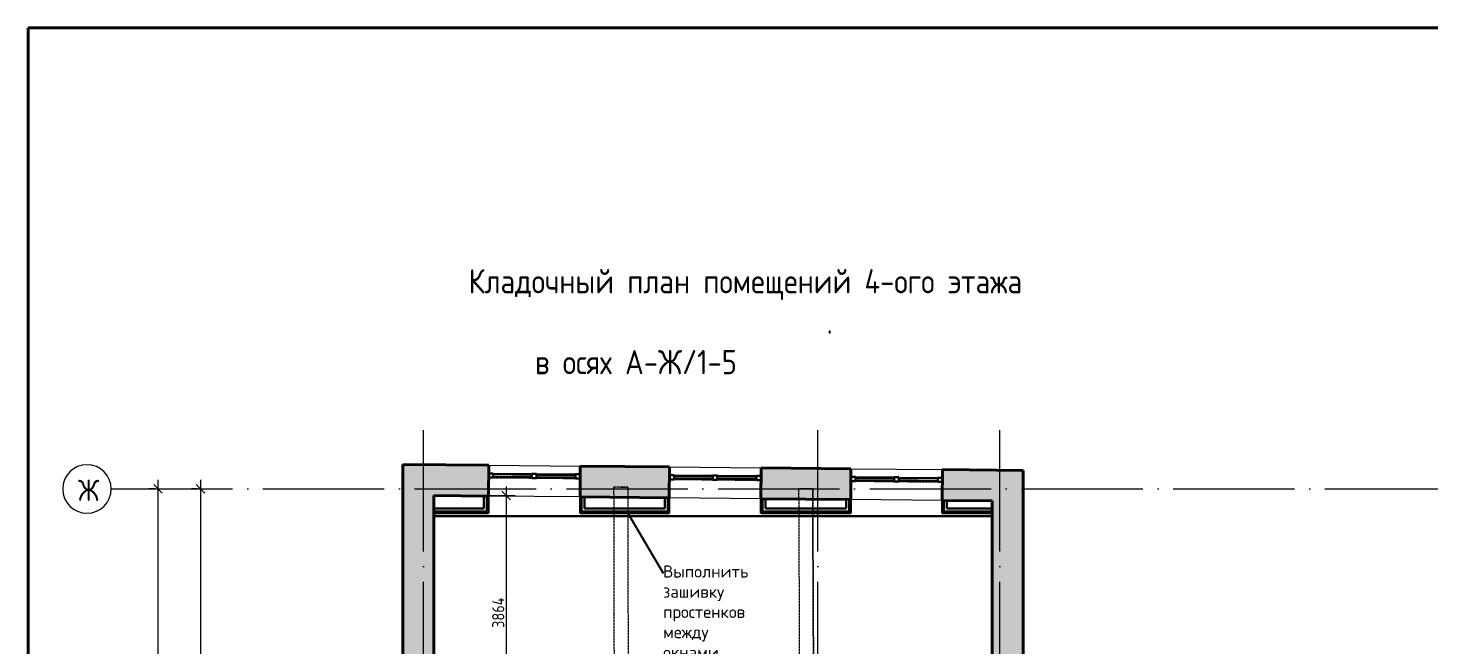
# Model space of a CAD drawing. Header units: millimetres. Extents: x 3050 to 430575, y -569542 to 36130.
# Drawn here: x 266962 to 290049, y -389822 to -379662 of the extents above; entities that cross this region are included whole.
import ezdxf
from ezdxf import colors
from ezdxf.entities.mleader import LeaderData, LeaderLine
from ezdxf.math import Vec2, Vec3

# ---------------------------------------------------------------- set-up
doc = ezdxf.new("R2010")
doc.units = ezdxf.units.MM
doc.linetypes.add('ADSK_Линия сетки', pattern=[25, 20, -2.5, 0, -2.5])
doc.linetypes.add('ADSK_Сверху', pattern=[4.5, 3, -1.5])
for name, color, linetype, lineweight in [('Аннотация', 7, 'Continuous', 9), ('Витраж', 7, 'Continuous', 18), ('Каркас', 7, 'Continuous', 18), ('Оси', 7, 'Continuous', 9), ('Панели витража', 7, 'Continuous', 18), ('Размеры', 7, 'Continuous', 9), ('Стены внутренние', 7, 'Continuous', 18), ('Стены наружные', 7, 'Continuous', 18)]:
    doc.layers.add(name, color=color, linetype=linetype, lineweight=lineweight)
doc.styles.add('GOST Common', font='GOST_Common.ttf', dxfattribs={"width": 0.9, "height": 200})
doc.styles.add('GOST Common_2', font='GOST_Common.ttf', dxfattribs={"width": 0.9, "height": 250})
doc.dimstyles.new('ADSK_Основной_2_5_мм', dxfattribs={"dimscale": 304.8, "dimtxt": 251.428749, "dimasz": 0.463911, "dimexe": 0.492126, "dimexo": 0.492126, "dimgap": 0.098425, "dimtad": 1, "dimdec": 1, "dimrnd": 0.1, "dimdsep": 46, "dimtxsty": 'GOST Common', "dimblk1": 'OBLIQUE', "dimblk2": 'OBLIQUE', "dimsah": 1, "dimcen": 0.09, "dimdle": 0.492126, "dimazin": 2, "dimtfac": 1, "dimtdec": 4, "dimtix": 1, "dimtmove": 0, "dimatfit": 3, "dimfxl": 1, "dimtvp": 1, "dimtfill": 1, "dimtolj": 1, "dimtzin": 0, "dimlwd": 20, "dimlwe": 20, "dimarcsym": 2})
doc.dimstyles.new('ADSK_Основной_2_мм_Округление_до_1_мм', dxfattribs={"dimscale": 304.8, "dimtxt": 201.142999, "dimasz": 0.463911, "dimexe": 0.492126, "dimexo": 0.492126, "dimgap": 0.098425, "dimtad": 1, "dimdec": 0, "dimdsep": 46, "dimtxsty": 'GOST Common', "dimblk1": 'OBLIQUE', "dimblk2": 'OBLIQUE', "dimsah": 1, "dimcen": 0.09, "dimdle": 0.492126, "dimazin": 2, "dimtfac": 1, "dimtdec": 4, "dimtix": 1, "dimtmove": 0, "dimatfit": 3, "dimfxl": 1, "dimtvp": 1, "dimtolj": 1, "dimtzin": 0, "dimlwd": 20, "dimlwe": 20, "dimarcsym": 2})

# ---------------------------------------------------------------- blocks, each defined once
blk = doc.blocks.new('ADSK_БалкаЖБ_Прямоугольная - 232_5х462мм-863915-04 План 4-го этажа маркировочный')
at = {"layer": 'Каркас', "color": 253, "linetype": 'ADSK_Сверху', "true_color": 0xaaaaaa}
for p, q in [((-3125, 116), (-3125, -116)), ((-3125, 116), (3125, 116)), ((3125, -116), (3125, 116)), ((-3125, -116), (3125, -116))]:
    blk.add_line(p, q, dxfattribs=at)
at = {"layer": 'Каркас', "color": 253, "linetype": 'ADSK_Сверху', "true_color": 0xb2b2b2}
for p, q in [((-3125, -116), (-3125, 116)), ((3125, 116), (-3125, 116)), ((3125, 116), (3125, -116)), ((-3125, -116), (3125, -116))]:
    blk.add_line(p, q, dxfattribs=at)
blk = doc.blocks.new('ADSK_БалкаЖБ_Прямоугольная - 232_5х462мм-864126-04 План 4-го этажа маркировочный')
at = {"layer": 'Каркас', "color": 253, "linetype": 'ADSK_Сверху', "true_color": 0xaaaaaa}
for p, q in [((-3127, 116), (-3127, -116)), ((-3127, 116), (3127, 116)), ((3127, -116), (3127, 116)), ((-3127, -116), (3127, -116))]:
    blk.add_line(p, q, dxfattribs=at)
at = {"layer": 'Каркас', "color": 253, "linetype": 'ADSK_Сверху', "true_color": 0xb2b2b2}
for p, q in [((-3127, 0), (-3127, 116)), ((-3125, 116), (-3127, 116)), ((3126, -116), (3127, -116)), ((3127, 0), (3127, -116))]:
    blk.add_line(p, q, dxfattribs=at)
blk = doc.blocks.new('Прямоугольный импост - 70х20_56мм-1433747-04 План 4-го этажа маркировочный')
at = {"layer": 'Витраж', "color": 253, "linetype": 'ADSK_Сверху', "true_color": 0xaaaaaa}
for p, q in [((-4118, 43537), (-4080, 43536)), ((-4117, 43607), (-4079, 43606)), ((-3434, 43530), (-3358, 43529)), ((-3433, 43600), (-3357, 43599)), ((-3358, 43529), (-3357, 43599))]:
    blk.add_line(p, q, dxfattribs=at)
blk = doc.blocks.new('Прямоугольный импост - 70х20_56мм-1257200-04 План 4-го этажа маркировочный')
at = {"layer": 'Витраж', "color": 253, "linetype": 'ADSK_Сверху', "true_color": 0xaaaaaa}
for p, q in [((-76, 35), (0, 35)), ((0, 35), (0, -35)), ((0, -35), (-76, -35))]:
    blk.add_line(p, q, dxfattribs=at)
blk = doc.blocks.new('Прямоугольный импост - 70х20_56мм-1257201-04 План 4-го этажа маркировочный')
at = {"layer": 'Витраж', "color": 253, "linetype": 'ADSK_Сверху', "true_color": 0xaaaaaa}
for p, q in [((0, 35), (-76, 35)), ((0, -35), (0, 35)), ((-76, -35), (0, -35))]:
    blk.add_line(p, q, dxfattribs=at)
blk = doc.blocks.new('Прямоугольный импост - 70х20_56мм-1228464-04 План 4-го этажа маркировочный')
at = {"layer": 'Витраж', "color": 253, "linetype": 'ADSK_Сверху', "true_color": 0xaaaaaa}
for p, q in [((-4867, 43614), (-4868, 43544)), ((-4868, 43544), (-4792, 43543)), ((-4867, 43614), (-4791, 43613)), ((-4156, 43537), (-4118, 43537)), ((-4155, 43607), (-4117, 43607))]:
    blk.add_line(p, q, dxfattribs=at)
blk = doc.blocks.new('Прямоугольный импост - 70х76мм-1464156-04 План 4-го этажа маркировочный')
at = {"layer": 'Витраж', "color": 253, "linetype": 'ADSK_Сверху', "true_color": 0xaaaaaa}
for p, q in [((-38, 35), (38, 35)), ((38, -35), (-38, -35))]:
    blk.add_line(p, q, dxfattribs=at)
blk = doc.blocks.new('Прямоугольный импост - 70х60мм-1433749-04 План 4-го этажа маркировочный')
at = {"layer": 'Витраж', "color": 253, "linetype": 'ADSK_Сверху', "true_color": 0xaaaaaa}
for p, q in [((-4079, 43606), (-4080, 43536)), ((-4080, 43536), (-3434, 43530)), ((-4079, 43606), (-3433, 43600)), ((-3434, 43530), (-3433, 43600))]:
    blk.add_line(p, q, dxfattribs=at)
blk = doc.blocks.new('Прямоугольный импост - 70х60мм-1243863-04 План 4-го этажа маркировочный')
at = {"layer": 'Витраж', "color": 253, "linetype": 'ADSK_Сверху', "true_color": 0xaaaaaa}
for p, q in [((-4791, 43613), (-4792, 43543)), ((-4792, 43543), (-4156, 43537)), ((-4791, 43613), (-4155, 43607)), ((-4156, 43537), (-4155, 43607))]:
    blk.add_line(p, q, dxfattribs=at)
blk = doc.blocks.new('Системная панель - _AR_Стекло_40мм_привязка по центру-2061970-04 План 4-го этажа маркировочный')
at = {"layer": 'Панели витража', "lineweight": 30}
for p, q in [((318, 20), (-318, 20)), ((-318, 20), (-318, -20)), ((318, -20), (318, 20)), ((-318, -20), (318, -20))]:
    blk.add_line(p, q, dxfattribs=at)
blk = doc.blocks.new('Прямоугольный импост - 70х40_56мм-1228583-04 План 4-го этажа маркировочный')
at = {"layer": 'Витраж'}
for p, q in [((-4156, 43537), (-4792, 43543)), ((-4155, 43607), (-4791, 43613))]:
    blk.add_line(p, q, dxfattribs=at)
blk = doc.blocks.new('Прямоугольный импост - 70х20_56мм-1245176-04 План 4-го этажа маркировочный')
at = {"layer": 'Витраж', "lineweight": 30}
for p, q in [((-76, 35), (0, 35)), ((-76, -35), (-76, 35)), ((0, 35), (0, -35)), ((0, -35), (-76, -35))]:
    blk.add_line(p, q, dxfattribs=at)
blk = doc.blocks.new('Прямоугольный импост - 70х20_56мм-1245178-04 План 4-го этажа маркировочный')
at = {"layer": 'Витраж', "lineweight": 30}
for p, q in [((0, 35), (-76, 35)), ((-76, 35), (-76, -35)), ((0, -35), (0, 35)), ((-76, -35), (0, -35))]:
    blk.add_line(p, q, dxfattribs=at)
blk = doc.blocks.new('Системная панель - _AR_Стекло_40мм_привязка по центру-2061972-04 План 4-го этажа маркировочный')
at = {"layer": 'Панели витража', "lineweight": 30}
for p, q in [((323, 20), (-323, 20)), ((-323, 20), (-323, -20)), ((323, -20), (323, 20)), ((-323, -20), (323, -20))]:
    blk.add_line(p, q, dxfattribs=at)
blk = doc.blocks.new('Прямоугольный импост - 70х40_56мм-1433748-04 План 4-го этажа маркировочный')
at = {"layer": 'Витраж'}
for p, q in [((-3434, 43530), (-4080, 43536)), ((-3433, 43600), (-4079, 43606))]:
    blk.add_line(p, q, dxfattribs=at)
blk = doc.blocks.new('Прямоугольный импост - 70х76мм-1245173-04 План 4-го этажа маркировочный')
at = {"layer": 'Витраж', "lineweight": 30}
for p, q in [((-38, 35), (38, 35)), ((-38, -35), (-38, 35)), ((38, 35), (38, -35)), ((38, -35), (-38, -35))]:
    blk.add_line(p, q, dxfattribs=at)
blk = doc.blocks.new('Ось сетки - Круг_Ø8 мм-6577-04 План 4-го этажа маркировочный')
at = {"layer": 'Оси', "lineweight": 20}
for start, end in [(360, 180), (180, 360)]:
    blk.add_arc((0, 0), 4, start, end, dxfattribs=at)
blk = doc.blocks.new('_Oblique')
at = {"color": 0, "linetype": 'ByBlock', "lineweight": -2}
blk.add_line((-0.5, -0.5), (0.5, 0.5), dxfattribs=at)
blk = doc.blocks.new('*D10002')
at = {"layer": 'Defpoints', "color": 0, "lineweight": 40, "transparency": 16777216}
for p in [(269904, -387265), (269804, -393765), (269904, -393765)]:
    blk.add_point(p, dxfattribs=at)
at = {"layer": 'Размеры', "color": 0, "lineweight": 20, "transparency": 16777216}
for p, q in [((269804, -387115), (269804, -393915)), ((269754, -387265), (269654, -387265)), ((269754, -393765), (269654, -393765))]:
    blk.add_line(p, q, dxfattribs=at)
at = {"layer": 'Размеры', "color": 0, "lineweight": 20, "transparency": 16777216, "xscale": 141.4, "yscale": 141.4, "zscale": 141.4}
for p, rotation in [((269804, -387265), 90), ((269804, -393765), 270)]:
    blk.add_blockref('_Oblique', p, dxfattribs=dict(at, rotation=rotation))
at = {"layer": 'Размеры', "color": 0, "lineweight": 20, "transparency": 16777216, "insert": (269674, -390515), "char_height": 200, "width": 756.84, "attachment_point": 5, "rotation": 90, "style": 'GOST Common', "bg_fill": 3, "box_fill_scale": 1.1, "bg_fill_color": 256, "bg_fill_true_color": 13158600, "bg_fill_transparency": 0}
blk.add_mtext('\\A1;6500', dxfattribs=at)
blk = doc.blocks.new('*D10008')
at = {"layer": 'Defpoints', "color": 0, "lineweight": 40, "transparency": 16777216}
for p in [(269204, -387265), (269104, -430315), (269204, -430315)]:
    blk.add_point(p, dxfattribs=at)
at = {"layer": 'Размеры', "color": 0, "lineweight": 20, "transparency": 16777216}
for p, q in [((269104, -387115), (269104, -430465)), ((269054, -387265), (268954, -387265)), ((269054, -430315), (268954, -430315))]:
    blk.add_line(p, q, dxfattribs=at)
at = {"layer": 'Размеры', "color": 0, "lineweight": 20, "transparency": 16777216, "xscale": 141.4, "yscale": 141.4, "zscale": 141.4}
for p, rotation in [((269104, -387265), 90), ((269104, -430315), 270)]:
    blk.add_blockref('_Oblique', p, dxfattribs=dict(at, rotation=rotation))
at = {"layer": 'Размеры', "color": 0, "lineweight": 20, "transparency": 16777216, "insert": (268974, -408790), "char_height": 200, "width": 971.62, "attachment_point": 5, "rotation": 90, "style": 'GOST Common', "bg_fill": 3, "box_fill_scale": 1.1, "bg_fill_color": 256, "bg_fill_true_color": 13158600, "bg_fill_transparency": 0}
blk.add_mtext('\\A1;43050', dxfattribs=at)
blk = doc.blocks.new('*D12103')
at = {"layer": 'Defpoints', "color": 0, "transparency": 16777216}
for p in [(273651, -387374), (273651, -391238), (274841, -391238)]:
    blk.add_point(p, dxfattribs=at)
at = {"layer": 'Размеры', "color": 0, "lineweight": 20, "transparency": 16777216}
for p, q in [((273801, -387374), (274991, -387374)), ((274841, -387224), (274841, -391388)), ((273801, -391238), (274991, -391238))]:
    blk.add_line(p, q, dxfattribs=at)
at = {"layer": 'Размеры', "color": 0, "lineweight": 20, "transparency": 16777216, "xscale": 141.4, "yscale": 141.4, "zscale": 141.4}
for p, rotation in [((274841, -387374), 90), ((274841, -391238), 270)]:
    blk.add_blockref('_Oblique', p, dxfattribs=dict(at, rotation=rotation))
at = {"layer": 'Размеры', "color": 0, "transparency": 16777216, "insert": (274711, -389306), "char_height": 200, "attachment_point": 5, "rotation": 90, "style": 'GOST Common'}
blk.add_mtext('\\A1;3864', dxfattribs=at)

msp = doc.modelspace()

# ---------------------------------------------------------------- hatches: boundary and pattern name
at = {"layer": 'Стены наружные', "true_color": 0xc0c0c0}
h = msp.add_hatch(color=9, dxfattribs=at)
h.paths.add_polyline_path([(282853.1, -387463.12), (282853.1, -386953.1), (282034.31, -386945.2), (282029.39, -387455.17), (282853.07, -387463.12)])
h.paths.add_polyline_path([(280519.46, -387440.6), (280524.38, -386930.62), (279045.33, -386916.37), (279040.41, -387426.33), (279930.66, -387434.92)])
h.paths.add_polyline_path([(277530.48, -387411.76), (277535.4, -386901.78), (276063.76, -386887.61), (276058.84, -387397.56), (276063.76, -387397.6)])
h.paths.add_polyline_path([(274548.91, -387382.99), (274553.83, -386873.01), (273140.85, -386859.41), (273140.85, -387369.4), (273654.47, -387374.36)])
h = msp.add_hatch(color=9, dxfattribs=at)
h.paths.add_polyline_path([(283041.01, -409703.29), (283363.1, -409703.29), (283363.1, -408629.27), (282853.1, -408629.27), (282853.1, -409703.29), (283040.76, -409703.29)])
h.paths.add_polyline_path([(283297.89, -406859.27), (283363.1, -406859.27), (283363.1, -404595.79), (282853.1, -404595.79), (282853.1, -406859.27), (283041.01, -406859.27)])
h.paths.add_polyline_path([(283023.77, -402825.79), (283363.1, -402825.79), (283363.1, -400532.3), (282853.1, -400532.3), (282853.1, -402825.79)])
h.paths.add_polyline_path([(283112.21, -398762.3), (283363.1, -398762.3), (283363.1, -396527.6), (282853.1, -396527.6), (282853.1, -398762.3), (283041.01, -398762.3)])
h.paths.add_polyline_path([(283363.1, -394757.6), (283362.87, -386958.02), (282853.1, -386953.1), (282853.1, -394757.6), (283041.01, -394757.6)])
h = msp.add_hatch(color=9, dxfattribs=at)
h.paths.add_polyline_path([(273172.63, -409700.93), (273650.85, -409700.93), (273650.85, -408506.98), (273140.85, -408506.98), (273140.85, -409700.93)])
h.paths.add_polyline_path([(273140.85, -406736.98), (273650.85, -406736.98), (273650.85, -404559.68), (273140.85, -404559.68), (273140.85, -405900.28)])
h.paths.add_polyline_path([(273140.85, -402789.68), (273650.85, -402789.68), (273650.85, -400530.48), (273140.85, -400530.48)])
h.paths.add_polyline_path([(273481.91, -398760.48), (273650.85, -398760.48), (273650.85, -396489.57), (273140.85, -396489.57), (273140.85, -398760.48), (273479.68, -398760.48)])
h.paths.add_polyline_path([(273140.85, -394719.57), (273650.85, -394719.57), (273650.82, -387374.32), (273140.85, -387369.44), (273140.85, -393749.79)])

# ---------------------------------------------------------------- linework, layer by layer
at = {"color": 32, "lineweight": 30, "true_color": 0xcd6928}
msp.add_lwpolyline([(282853.1, -387713.12), (282853.1, -387713.12), (273650.85, -387713.12)], dxfattribs=at)
at = {"layer": 'Оси', "linetype": 'ADSK_Линия сетки', "ltscale": 100}
for p, q in [((273479.52, -435797.51), (273479.52, -386200.07)), ((279979.52, -435797.51), (279979.52, -386200.07)), ((282979.52, -435797.51), (282979.52, -386200.07)), ((268333.38, -387265.13), (336561.32, -387265.13))]:
    msp.add_line(p, q, dxfattribs=at)
at = {"layer": 'Стены внутренние', "color": 32, "lineweight": 30, "true_color": 0xcd6928}
for p, q in [((274473.91, -387382.99), (274473.91, -387588.51)), ((274523.91, -387382.99), (274523.91, -387638.51)), ((274548.91, -387382.99), (274548.91, -387663.51)), ((276058.84, -387397.56), (276058.84, -387662.96)), ((276083.84, -387397.56), (276083.84, -387637.96)), ((276133.84, -387397.56), (276133.84, -387587.96)), ((273650.85, -387588.51), (274473.91, -387588.51)), ((273650.85, -387637.24), (274523.91, -387638.51)), ((277505.48, -387637.96), (276083.84, -387637.96)), ((277455.48, -387587.96), (276133.84, -387587.96)), ((277455.48, -387411.76), (277455.48, -387587.96)), ((277505.48, -387411.76), (277505.48, -387637.96)), ((277530.48, -387411.76), (277530.48, -387662.96)), ((279040.41, -387426.33), (279040.41, -387663.31)), ((279065.41, -387426.33), (279065.41, -387638.31)), ((280494.46, -387638.31), (279065.41, -387638.31)), ((279115.41, -387426.33), (279115.41, -387588.31)), ((280444.46, -387588.31), (279115.41, -387588.31)), ((280444.46, -387440.6), (280444.46, -387588.31)), ((280494.46, -387440.6), (280494.46, -387638.31)), ((280519.46, -387440.6), (280519.46, -387663.31)), ((282028.58, -387455.17), (282028.58, -387663.02)), ((282053.58, -387455.41), (282053.58, -387638.02)), ((282853.1, -387636.85), (282053.58, -387638.02)), ((282103.58, -387455.89), (282103.58, -387588.02)), ((282853.1, -387588.02), (282103.58, -387588.02)), ((273650.85, -387663.51), (274548.91, -387663.51)), ((277530.48, -387662.96), (276058.84, -387662.96)), ((280519.46, -387663.31), (279040.41, -387663.31)), ((282853.1, -387663.02), (282028.58, -387663.02))]:
    msp.add_line(p, q, dxfattribs=at)
at = {"layer": 'Стены наружные', "lineweight": 40}
for p, q in [((274553.83, -386873.01), (273140.85, -386859.38)), ((273140.85, -386859.38), (273140.85, -394719.57)), ((274548.91, -387382.99), (274553.83, -386873.01)), ((276063.76, -386887.58), (276058.84, -387397.56)), ((277535.4, -386901.78), (276063.76, -386887.58)), ((277530.48, -387411.76), (277535.4, -386901.78)), ((279045.33, -386916.35), (279040.41, -387426.33)), ((280524.38, -386930.62), (279045.33, -386916.35)), ((280519.46, -387440.6), (280524.38, -386930.62)), ((282034.31, -386945.19), (282029.39, -387455.17)), ((283363.1, -386958.02), (282034.31, -386945.19)), ((283363.1, -394757.6), (283363.1, -386958.02)), ((273650.85, -387374.32), (274548.91, -387382.99)), ((273650.85, -393338.34), (273650.85, -387374.32)), ((276058.84, -387397.56), (277530.48, -387411.76)), ((279040.41, -387426.33), (280519.46, -387440.6)), ((282029.39, -387455.17), (282853.1, -387463.12)), ((282853.1, -387463.12), (282853.1, -393439.99))]:
    msp.add_line(p, q, dxfattribs=at)
at = {"layer": 'Стены наружные'}
for p, q in [((274553.83, -386873.01), (276063.76, -386887.58)), ((277535.4, -386901.78), (279045.33, -386916.35)), ((280524.38, -386930.62), (282034.31, -386945.19)), ((276058.84, -387397.56), (274548.91, -387382.99)), ((279040.41, -387426.33), (277530.48, -387411.76)), ((282029.39, -387455.17), (280519.46, -387440.6))]:
    msp.add_line(p, q, dxfattribs=at)

# ---------------------------------------------------------------- block references
at = {"layer": 'Витраж', "color": 253, "linetype": 'ADSK_Сверху', "true_color": 0xaaaaaa, "rotation": 179.4471276839142}
for p in [(274552.19, -387043), (277533.76, -387071.77), (280522.74, -387100.62)]:
    msp.add_blockref('Прямоугольный импост - 70х20_56мм-1257201-04 План 4-го этажа маркировочный', p, dxfattribs=at)
at = {"layer": 'Витраж', "color": 253, "linetype": 'ADSK_Сверху', "true_color": 0xaaaaaa}
for name, p in [('Прямоугольный импост - 70х20_56мм-1228464-04 План 4-го этажа маркировочный', (279419.61, -430621.92)), ('Прямоугольный импост - 70х60мм-1243863-04 План 4-го этажа маркировочный', (279419.61, -430621.92)), ('Прямоугольный импост - 70х20_56мм-1433747-04 План 4-го этажа маркировочный', (279419.61, -430621.92)), ('Прямоугольный импост - 70х60мм-1433749-04 План 4-го этажа маркировочный', (279419.61, -430621.92)), ('Прямоугольный импост - 70х20_56мм-1228464-04 План 4-го этажа маркировочный', (282401.18, -430650.69)), ('Прямоугольный импост - 70х60мм-1243863-04 План 4-го этажа маркировочный', (282401.18, -430650.69)), ('Прямоугольный импост - 70х20_56мм-1433747-04 План 4-го этажа маркировочный', (282401.18, -430650.69)), ('Прямоугольный импост - 70х60мм-1433749-04 План 4-го этажа маркировочный', (282401.18, -430650.69)), ('Прямоугольный импост - 70х20_56мм-1228464-04 План 4-го этажа маркировочный', (285390.16, -430679.53)), ('Прямоугольный импост - 70х60мм-1243863-04 План 4-го этажа маркировочный', (285390.16, -430679.53)), ('Прямоугольный импост - 70х20_56мм-1433747-04 План 4-го этажа маркировочный', (285390.16, -430679.53)), ('Прямоугольный импост - 70х60мм-1433749-04 План 4-го этажа маркировочный', (285390.16, -430679.53))]:
    msp.add_blockref(name, p, dxfattribs=at)
at = {"layer": 'Витраж', "rotation": 179.4471276839142}
for p in [(274552.19, -387043), (277533.76, -387071.77), (280522.74, -387100.62)]:
    msp.add_blockref('Прямоугольный импост - 70х20_56мм-1245178-04 План 4-го этажа маркировочный', p, dxfattribs=at)
at = {"layer": 'Витраж'}
for name, p in [('Прямоугольный импост - 70х40_56мм-1228583-04 План 4-го этажа маркировочный', (279419.61, -430621.92)), ('Прямоугольный импост - 70х40_56мм-1433748-04 План 4-го этажа маркировочный', (279419.61, -430621.92)), ('Прямоугольный импост - 70х40_56мм-1228583-04 План 4-го этажа маркировочный', (282401.18, -430650.69)), ('Прямоугольный импост - 70х40_56мм-1433748-04 План 4-го этажа маркировочный', (282401.18, -430650.69)), ('Прямоугольный импост - 70х40_56мм-1228583-04 План 4-го этажа маркировочный', (285390.16, -430679.53)), ('Прямоугольный импост - 70х40_56мм-1433748-04 План 4-го этажа маркировочный', (285390.16, -430679.53))]:
    msp.add_blockref(name, p, dxfattribs=at)
at = {"layer": 'Витраж', "color": 253, "linetype": 'ADSK_Сверху', "true_color": 0xaaaaaa, "extrusion": (0, 0, -1), "rotation": 180.5528723160857}
for name, p in [('Прямоугольный импост - 70х76мм-1464156-04 План 4-го этажа маркировочный', (-275302.15, -387050.24)), ('Прямоугольный импост - 70х20_56мм-1257200-04 План 4-го этажа маркировочный', (-276062.12, -387057.57)), ('Прямоугольный импост - 70х76мм-1464156-04 План 4-го этажа маркировочный', (-278283.73, -387079.01)), ('Прямоугольный импост - 70х20_56мм-1257200-04 План 4-го этажа маркировочный', (-279043.69, -387086.34)), ('Прямоугольный импост - 70х76мм-1464156-04 План 4-го этажа маркировочный', (-281272.71, -387107.85)), ('Прямоугольный импост - 70х20_56мм-1257200-04 План 4-го этажа маркировочный', (-282032.67, -387115.19))]:
    msp.add_blockref(name, p, dxfattribs=at)
at = {"layer": 'Витраж', "extrusion": (0, 0, -1), "rotation": 180.5528723160857}
for name, p in [('Прямоугольный импост - 70х76мм-1245173-04 План 4-го этажа маркировочный', (-275302.15, -387050.24)), ('Прямоугольный импост - 70х20_56мм-1245176-04 План 4-го этажа маркировочный', (-276062.12, -387057.57)), ('Прямоугольный импост - 70х76мм-1245173-04 План 4-го этажа маркировочный', (-278283.73, -387079.01)), ('Прямоугольный импост - 70х20_56мм-1245176-04 План 4-го этажа маркировочный', (-279043.69, -387086.34)), ('Прямоугольный импост - 70х76мм-1245173-04 План 4-го этажа маркировочный', (-281272.71, -387107.85)), ('Прямоугольный импост - 70х20_56мм-1245176-04 План 4-го этажа маркировочный', (-282032.67, -387115.19))]:
    msp.add_blockref(name, p, dxfattribs=at)
at = {"layer": 'Каркас', "color": 253, "linetype": 'ADSK_Сверху', "true_color": 0xaaaaaa}
for name, p, rotation in [('ADSK_БалкаЖБ_Прямоугольная - 232_5х462мм-864126-04 План 4-го этажа маркировочный', (276735.73, -390360.82), 270.1221183143335), ('ADSK_БалкаЖБ_Прямоугольная - 232_5х462мм-863915-04 План 4-го этажа маркировочный', (279790.74, -390388.23), 270.2476126878431)]:
    msp.add_blockref(name, p, dxfattribs=dict(at, rotation=rotation))
at = {"layer": 'Оси', "lineweight": 20, "xscale": 99.99999999999993, "yscale": 99.99999999999993, "zscale": 99.99999999999993, "rotation": 269.9999999999994}
msp.add_blockref('Ось сетки - Круг_Ø8 мм-6577-04 План 4-го этажа маркировочный', (267933.38, -387265.13), dxfattribs=at)
at = {"layer": 'Панели витража', "rotation": 359.4471276839142}
for name, p in [('Системная панель - _AR_Стекло_40мм_привязка по центру-2061970-04 План 4-го этажа маркировочный', (274946.17, -387046.8)), ('Системная панель - _AR_Стекло_40мм_привязка по центру-2061972-04 План 4-го этажа маркировочный', (275663.13, -387053.72)), ('Системная панель - _AR_Стекло_40мм_привязка по центру-2061970-04 План 4-го этажа маркировочный', (277927.75, -387075.58)), ('Системная панель - _AR_Стекло_40мм_привязка по центру-2061972-04 План 4-го этажа маркировочный', (278644.71, -387082.49)), ('Системная панель - _AR_Стекло_40мм_привязка по центру-2061970-04 План 4-го этажа маркировочный', (280916.72, -387104.42)), ('Системная панель - _AR_Стекло_40мм_привязка по центру-2061972-04 План 4-го этажа маркировочный', (281633.69, -387111.34))]:
    msp.add_blockref(name, p, dxfattribs=at)

# ---------------------------------------------------------------- texts
at = {"layer": 'Аннотация', "insert": (274222.66, -383639.3), "char_height": 400, "width": 9531.3692, "attachment_point": 1, "style": 'GOST Common_2'}
msp.add_mtext('Кладочный план помещений 4-ого этажа                             .                      в осях А-Ж/1-5', dxfattribs=at)
at = {"layer": 'Оси', "insert": (267787.21, -387112.54), "char_height": 350, "width": 389.6201, "attachment_point": 1, "style": 'GOST Common'}
msp.add_mtext('\\fGOST Common|b0|i0|c204|p34|;\\W.9;Ж', dxfattribs=at)

# ---------------------------------------------------------------- dimensions: what is measured, and where the dimension line sits
at = {"layer": 'Размеры', "color": 18, "true_color": 0x000000}
dim = msp.add_linear_dim(base=(274840.5, -391238.34), p1=(273650.85, -387374.32), p2=(273650.85, -391238.34), angle=90, dimstyle='ADSK_Основной_2_мм_Округление_до_1_мм', override={"dimpost": '<>'}, dxfattribs=at)
dim.commit()
dim.dimension.update_dxf_attribs({"geometry": '*D12103', "text_midpoint": (274710.5, -389306.33)})

# ---------------------------------------------------------------- leaders
ml = msp.add_multileader_mtext('Standard', dxfattribs=at)
ml.set_content('\\pxt9;{\\fISOCPEUR|b0|i0|c204|p34;Выполнить зашивку простенков между \\Pокнами\\P\\W0.8;\\C256;на стальном каркасе с двухслойной обшивкой \\Pцементными плитами Кнауф Аквапанель (12,5 мм) \\Pи минеральным заполнением - 75мм (от верхнего\\Pперекрытия до ур. подоконника (опустить на 50мм\\Pниже ур. подоконника)}', color=(0, 0, 0))
ml.set_leader_properties()
ml.build(insert=Vec2(0, 0))
ml.multileader.update_dxf_attribs({"text_right_attachment_type": 6, "dogleg_length": 0.36, "arrow_head_size": 0.18})
ctx = ml.context
ctx.base_point, ctx.char_height, ctx.arrow_head_size, ctx.landing_gap_size, ctx.plane_origin = Vec3(277427.88, -388656.58), 200, 0.18, 0.09, Vec3(276846.23, -387662.96)
ctx.right_attachment = 6
notes = []
notes.append((ctx, [(0, (1, 1, 0), (277427.52, -388656.58), (1, 0), 0.36, [(0, [(276846.23, -387662.96)], 0, [])])]))
ctx.mtext.insert, ctx.mtext.width, ctx.mtext.flow_direction = Vec3(277427.97, -388526.58), 8.1071, 5
for ctx, leaders in notes:
    for number, flags, end, landing, length, lines in leaders:
        leader = LeaderData()
        leader.index, (leader.has_last_leader_line, leader.has_dogleg_vector, leader.attachment_direction) = number, flags
        leader.last_leader_point, leader.dogleg_vector, leader.dogleg_length = Vec3(end), Vec3(landing), length
        for number, points, colour, breaks in lines:
            line = LeaderLine()
            line.index, line.vertices, line.color, line.breaks = number, Vec3.list(points), colors.encode_raw_color(colour), breaks
            leader.lines.append(line)
        ctx.leaders.append(leader)

# ---------------------------------------------------------------- next in the draw order: dimensions: what is measured, and where the dimension line sits
at = {"layer": 'Размеры', "lineweight": 20}
for base, p1, p2, override, picture, middle in [((269104.4, -430315.13), (269204.38, -387265.13), (269204.38, -430315.13), {"dimpost": '<>', "dimfxl": 43050}, '*D10008', (268974.4, -408790.13)), ((269804.4, -393765.13), (269904.38, -387265.13), (269904.38, -393765.13), {"dimpost": '<>', "dimfxl": 6500}, '*D10002', (269674.4, -390515.13))]:
    dim = msp.add_linear_dim(base=base, p1=p1, p2=p2, angle=90, dimstyle='ADSK_Основной_2_5_мм', override=override, dxfattribs=at)
    dim.commit()
    dim.dimension.update_dxf_attribs({"geometry": picture, "text_midpoint": middle})

# ---------------------------------------------------------------- next in the draw order: linework, layer by layer
at = {"color": 3, "lineweight": 40}
msp.add_lwpolyline([(266961.99, -379662.32), (293385.25, -379662.32), (293385.25, -437206.01), (266961.99, -437206.01)], close=True, dxfattribs=at)

doc.saveas('drawing.dxf')
